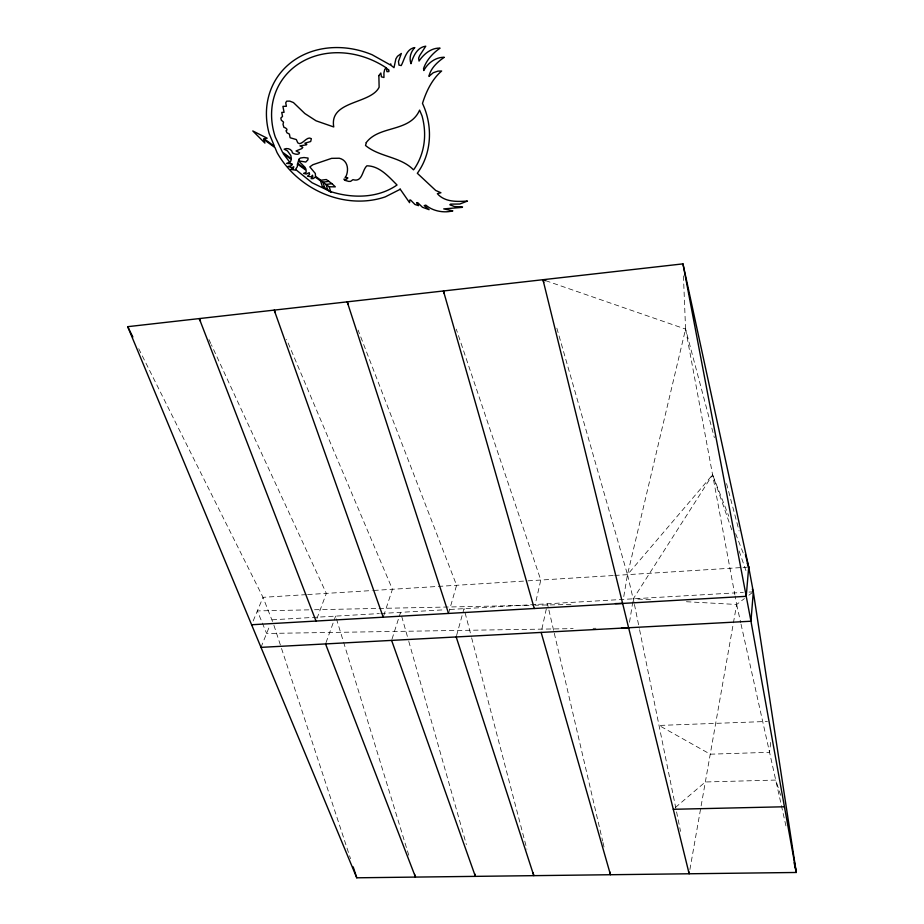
<?xml version="1.0" encoding="UTF-8"?>
<svg xmlns="http://www.w3.org/2000/svg" width="924" height="924" viewBox="0 0 924 924"><rect width="100%" height="100%" fill="white"/><g stroke="black" fill="none" stroke-linecap="round" stroke-linejoin="round"><path stroke-width="0.69" stroke-dasharray="4.62 3.46" d="M770.697 742.422L769.553 752.309L710.244 754.192L659.02 725.444L767.428 721.448M629.51 622.245L632.859 601.57M623.781 596.581L627.488 574.647L685.573 329.094L683.414 275.213M689.893 869.542L733.171 624.254M733.413 622.845L736.659 604.481L735.088 596.026M541.868 629.117L547.447 603.799L553.973 631.877M456.548 635.654L464.01 608.65L471.286 636.463M448.544 613.432L456.583 585.285L358.096 330.064M392.019 639.119L400.554 612.346L408.385 639.986M383.656 615.904L392.423 589.281L286.579 339.362M326.01 642.642L333.795 621.147M334.245 619.889L335.608 616.112M316.955 618.503L326.345 593.393L211.377 344.756M260.984 647.366L269.612 626.01M253.164 620.974L263.005 597.331L138.658 348.591M634.153 603.037L627.488 574.647L712.6 474.786L728.817 516.262M675.421 807.484L705.347 781.981L775.733 780.064L780.953 796.084M686.416 601.732L736.659 604.481L744.432 598.579M748.879 595.206L752.205 592.677M306.191 594.64L263.005 597.331L273.469 623.896M307.634 594.548L372.314 590.528M373.746 590.436L526.518 580.93M527.951 580.838L613.27 575.537M614.691 575.444L741.568 567.555M743 567.463L748.706 567.105M272.118 619.808L379.371 613.571M380.792 613.49L444.271 609.805M449.907 609.47L743.323 592.411M749.029 592.088L751.893 591.914M308.835 609.852L257.357 610.914L266.609 633.46L573.146 628.632M314.553 609.736L377.57 608.442M379.002 608.419L533.61 605.255M570.94 604.481L535.042 605.22L540.794 580.041L456.294 329.152M593.058 628.32L595.899 628.274M650.531 599.757L633.298 598.81L712.6 474.786L732.489 531.947M545.68 280.653L685.573 329.094L714.368 437.664M208.951 339.524L210.764 343.451M735.62 533.656L743.993 555.07M739.119 551.004L746.222 571.425M273.908 625.271L281.081 647.112M281.531 648.475L350.496 858.685M336.452 618.861L343.174 640.84M343.601 642.215L409.159 856.49M556.849 328.17L627.488 574.647M408.778 641.371L466.377 844.571M726.553 483.599L739.108 530.919M471.644 637.86L526.911 849.237M554.296 633.286L602.633 841.036M602.968 842.445L604.273 848.059M736.659 604.481L740.725 622.788M741.036 624.197L786.636 829.071M634.441 604.435L639.304 628.355M639.593 629.764L680.538 831.392M685.573 329.094L734.823 594.617"/><path stroke-width="1.39" d="M297.482 163.883L297.366 166.563L295.16 170.085L290.69 169.415L293.301 168.699L293.751 166.736L292.007 167.706L288.126 166.47L291.037 165.846L292.1 163.837L286.555 163.421L290.39 161.896L291.303 159.54L283.16 153.592L289.778 162.22M745.379 554.585L748.706 567.105L753.314 591.834L796.292 872.475L356.768 877.8L127.708 326.68L682.963 263.871L748.706 567.105L746.222 596.327L251.594 624.751M315.454 177.027L313.144 178.621L311.122 178.644L312.809 176.842L312.508 175.213L311.134 176.865L307.426 176.172L309.586 174.474L309.251 172.673L306.225 174.047L303.603 173.389L306.121 172.338L306.121 170.374L297.482 164.056M400.254 189.27L385.331 196.847A85.066 73.031 32.8 0 1 277.05 152.587L275.005 147.632L263.652 139.339L264.911 143.081L252.783 130.942L267.151 138.196L263.975 138.658L274.463 146.327L269.127 133.472A85.066 73.031 32.8 0 1 291.51 62.151A85.066 73.031 32.8 0 1 372.118 54.747L390.009 64.761L390.76 63.883L390.968 65.292L393.994 67.671L395.888 58.859L397.47 56.295L401.339 53.465L398.463 61.481L398.995 65.119L401.201 65.558C404.62 59.344 406.156 48.764 414.807 47.598C410.672 51.94 408.916 57.923 410.995 63.71C413.201 56.422 417.001 47.32 425.756 46.2L419.646 55.625L418.641 58.096L419.046 61.076C423.55 54.239 431.323 47.632 440.067 48.152C432.779 53.13 426.484 60.141 423.55 68.538L423.816 70.524C427.72 63.063 435.643 57.092 444.294 57.288C437.618 61.839 430.572 68.284 428.932 76.403L433.252 72.742L437.988 71.102L441.637 71.009C432.005 79.279 426.183 91.545 422.487 103.43C432.94 125.618 431.97 153.176 417.325 173.285L435.701 190.46L440.921 192.758L437.341 193.659C444.825 202.275 457.103 201.721 467.463 201.051L459.771 204.031L450.554 204.123L449.838 204.77L454.423 206.537L462.531 206.941L462.092 207.392L443.716 208.893L452.829 210.857C443.89 213.225 432.848 211.18 425.814 205.128L424.185 205.625L429.106 209.679L422.441 207.253L417.717 202.656L416.562 202.668L418.56 205.659L414.945 204.47L410.579 200.023L409.817 200.023L409.563 202.656L400.069 189.004M328.817 181.37L322.88 182.167L324.682 187.815L330.954 192.388L329.163 186.763L320.351 180.319M329.163 186.763L335.308 186.856L331.959 183.668L326.022 184.465L327.824 190.101M260.984 647.366L750.969 621.228L753.314 591.834L752.367 589.108M673.284 809.297L784.441 806.768M615.442 603.58L622.626 603.43M621.506 627.87L628.609 627.754M330.711 191.615C352.391 198.51 377.824 198.417 397.031 184.996C388.681 176.703 379.614 165.939 366.897 165.812C362.035 170.028 362.751 182.617 352.945 179.672L350.577 181.37L348.671 181.393L344.594 180.226L343.982 179.071C345.229 180.815 349.237 177.373 347.412 177.778L345.01 177.443L345.911 176.565C349.133 169.658 347.759 160.187 339.281 158.235L331.624 158.351L312.901 164.715L309.829 166.874L315.315 173.481L315.534 176.345L320.882 180.249L326.299 179.522L331.959 183.668M688.576 870.951L689.154 873.781L542.966 279.706L545.68 280.653M328.794 190.806L312.081 182.744L295.668 169.531M324.682 187.815L322.384 186.66L320.547 180.919L315.396 177.154M388.692 70.016L386.394 68.11L386.925 71.645L388.923 71.587L388.681 69.947M291.152 163.929L291.996 164.969M127.708 326.68L132.86 336.994M200.485 321.206L199.272 318.584L316.008 621.044M275.317 312.774L274.197 310.106L383.229 617.186M747.135 563.097L748.706 567.105M348.244 304.539L347.205 301.848L448.544 613.432M325.548 643.924L415.465 877.084L414.622 874.347M391.614 640.401L475.386 876.368L474.601 873.596M444.352 293.693L443.439 290.968L534.291 608.5M353.187 866.885L356.768 877.8M456.19 636.948L533.818 875.652L533.09 872.88M542.966 279.706L543.762 282.478M541.141 632.42L610.475 874.728L609.817 871.921M794.109 862.681L796.292 872.475L750.969 621.228L682.963 263.871M378.863 75.583L379.129 87.226C370.639 104.366 328.967 100.346 333.76 126.958L316.089 120.825L304.839 113.537L293.428 102.552L289.743 101.109L286.648 101.178L285.724 102.818L286.382 106.283L282.917 106.364L284.061 112.335L281.751 112.393L282.536 116.459L280.85 117.983L281.277 120.166L283.541 122.095L283.033 124.324L283.911 127.373C285.32 127.443 288.727 129.799 286.024 130.723L286.971 132.837L289.397 134.038L290.101 137.734L296.338 139.57L297.782 142.874L299.549 143.67C303.58 143.208 307.449 135.874 311.353 138.704L310.695 141.511L304.874 143.185L306.803 144.387L306.375 144.849L299.965 145.853L302.806 147.355L301.871 148.579L296.061 150.958L299.492 152.633C299.607 155.22 294.421 154.354 292.527 152.934C292.007 149.145 287.329 147.574 284.142 149.18L287.399 150.843L290.817 155.498L291.383 158.697L282.501 152.194L275.271 137.006A79.66 68.388 32.8 0 1 299.549 63.259A79.66 68.388 32.8 0 1 385.354 67.256L386.14 67.902L384.719 69.473L383.91 72.938L383.957 77.5L381.427 76.854L380.838 73.019L378.863 75.583M299.133 159.124L297.69 163.305L305.925 169.323L305.012 167.336L298.544 160.834L305.763 162.047L307.923 159.829L308.062 158.062L303.961 157.53L300.3 158.05L299.133 159.124M366.274 142.585L365.534 145.495C379.591 157.219 400.427 156.445 413.467 169.808L414.241 168.965A79.66 68.388 32.8 0 0 422.037 115.904L419.6 110.129C409.782 132.582 379.175 125.121 366.274 142.585"/></g></svg>
